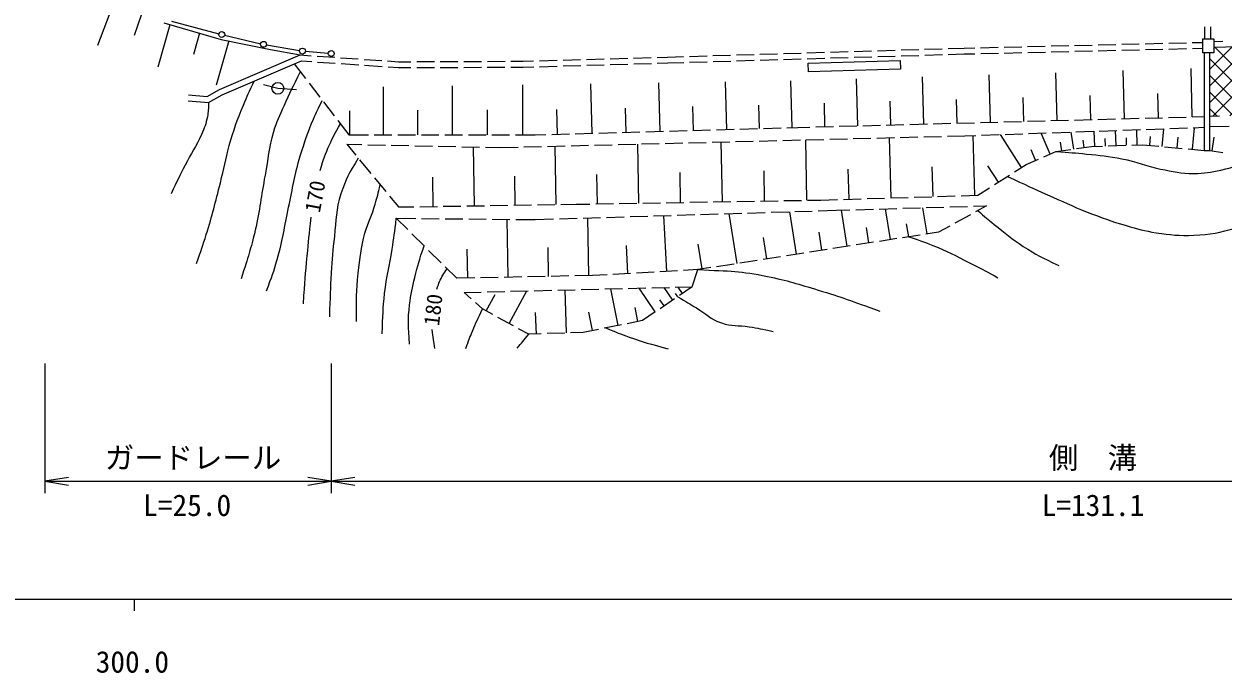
# Model space of a CAD drawing. Units: millimetres, scale not verified. Extents: x 40000 to 680000, y 20000 to 380000.
# Drawn here: x 358630 to 460554, y 198715 to 253848 of the extents above; entities that cross this region are included whole.
import ezdxf
from ezdxf.enums import TextEntityAlignment as Align

# ---------------------------------------------------------------- set-up
doc = ezdxf.new("R2010")
doc.units = ezdxf.units.MM
doc.header["$LTSCALE"] = 1000
for name, color, linetype, lineweight in [('M-STR-HTXT', 7, 'Continuous', 13), ('M-STR-STRC', 7, 'Continuous', 25), ('M-TTL-BAND', 7, 'Continuous', 25), ('M-WORK', 1, 'Continuous', 13)]:
    doc.layers.add(name, color=color, linetype=linetype, lineweight=lineweight)
doc.styles.add('ＭＳ ゴシック', font='')
doc.styles.get('ＭＳ ゴシック').set_extended_font_data('MS Gothic')

# ---------------------------------------------------------------- blocks, each defined once
blk = doc.blocks.new('open_arrow')
at = {"color": 0, "linetype": 'Continuous', "lineweight": -2}
blk.add_lwpolyline([(7.5, 1.25), (0, 0), (7.5, -1.25)], dxfattribs=at)

msp = doc.modelspace()

# ---------------------------------------------------------------- hatches: boundary and pattern name
at = {"layer": 'M-WORK'}
h = msp.add_hatch(dxfattribs=at)
h.set_pattern_fill('USER', color=256, style=0, pattern_type=2)
h.set_pattern_definition([(45, (466938, 246212), (-707.11, 707.11), []), (135, (466938, 246212), (-707.11, -707.11), [])])
h.paths.add_polyline_path([(466938, 246212), (466849, 252091), (459776, 251871), (459776, 251412), (459425, 251412), (459428, 246015)])

# ---------------------------------------------------------------- linework, layer by layer
at = {"layer": 'M-STR-HTXT'}
for p, q in [((360401, 225000), (360401, 214000)), ((384751, 225000), (384751, 214000)), ((384751, 225000), (384751, 214000)), ((360401, 215000), (384751, 215000)), ((384751, 215000), (514213, 215000))]:
    msp.add_line(p, q, dxfattribs=at)
at = {"layer": 'M-STR-STRC'}
for p, q in [((371174, 254094), (375203, 253016)), ((375687, 252894), (378753, 252174)), ((379242, 252074), (382053, 251591)), ((382549, 251527), (384501, 251357))]:
    msp.add_line(p, q, dxfattribs=at)
for centre in [(375444, 252951), (378996, 252117), (382300, 251548), (384751, 251335)]:
    msp.add_circle(centre, 250, dxfattribs=at)
at = {"layer": 'M-TTL-BAND'}
for p, q in [((40000, 205000), (579000, 205000)), ((368000, 205000), (368000, 204000))]:
    msp.add_line(p, q, dxfattribs=at)
at = {"layer": 'M-WORK'}
for p, q in [((366169, 255461), (364876, 252024)), ((368590, 254599), (367990, 252864)), ((370515, 253933), (375394, 252542)), ((371027, 253787), (369996, 250172)), ((373558, 253065), (373042, 251258)), ((459007, 252596), (459009, 253619)), ((459507, 252595), (459509, 253618)), ((376047, 252409), (374965, 248638)), ((375394, 252542), (379573, 251689)), ((437182, 251761), (438542, 251801)), ((438542, 251801), (439444, 251823)), ((439944, 251835), (441443, 251871)), ((441943, 251883), (443443, 251919)), ((443943, 251931), (445442, 251967)), ((445942, 251979), (447442, 252015)), ((447942, 252027), (449441, 252063)), ((449941, 252074), (451441, 252110)), ((451940, 252122), (453440, 252158)), ((453940, 252170), (455439, 252206)), ((455939, 252218), (457439, 252254)), ((455952, 251718), (457452, 251754)), ((457939, 252266), (458841, 252288)), ((457951, 251766), (458853, 251788)), ((458841, 252596), (459776, 252596)), ((458841, 251412), (458841, 252596)), ((459776, 252596), (459776, 251412)), ((459776, 251871), (479837, 252493)), ((459776, 252371), (460552, 252396)), ((375247, 248273), (382120, 251221)), ((379573, 251689), (382120, 251221)), ((382120, 251221), (383055, 251157)), ((383554, 251122), (385051, 251018)), ((385549, 250984), (387046, 250880)), ((387545, 250846), (389041, 250742)), ((402451, 250723), (403950, 250767)), ((404450, 250782), (405949, 250826)), ((406449, 250840), (407949, 250884)), ((408448, 250899), (409948, 250943)), ((410448, 250958), (411947, 251002)), ((412447, 251016), (413333, 251042)), ((413333, 251042), (414692, 251083)), ((415192, 251098), (416692, 251143)), ((417191, 251158), (418691, 251204)), ((419190, 251219), (420690, 251264)), ((419205, 250719), (420704, 250764)), ((421190, 251279), (422689, 251324)), ((421204, 250779), (422703, 250824)), ((423189, 251339), (424688, 251384)), ((423203, 250839), (424702, 250884)), ((425188, 251399), (426687, 251444)), ((425202, 250899), (426701, 250945)), ((425284, 250515), (433117, 250755)), ((427187, 251459), (428686, 251505)), ((427201, 250960), (428700, 251005)), ((429186, 251520), (430685, 251565)), ((429200, 251020), (430699, 251065)), ((431185, 251580), (432684, 251625)), ((431199, 251080), (432698, 251125)), ((433117, 250755), (433139, 250014)), ((433184, 251640), (434683, 251685)), ((433198, 251140), (434698, 251185)), ((435183, 251700), (436682, 251745)), ((435197, 251201), (436697, 251246)), ((437196, 251261), (438555, 251302)), ((438555, 251302), (439457, 251323)), ((439957, 251335), (441456, 251371)), ((441956, 251383), (443456, 251419)), ((443955, 251431), (445455, 251467)), ((445955, 251479), (447454, 251515)), ((447954, 251527), (449454, 251563)), ((449954, 251575), (451453, 251611)), ((451953, 251623), (453453, 251658)), ((453953, 251670), (455452, 251706)), ((459776, 251412), (458841, 251412)), ((458938, 251412), (458944, 243110)), ((459429, 243110), (459425, 251412)), ((375468, 247824), (382206, 250714)), ((381606, 250457), (382553, 249227)), ((382206, 250714), (383090, 250653)), ((383589, 250618), (385085, 250515)), ((385584, 250480), (387081, 250377)), ((387579, 250342), (389076, 250238)), ((389540, 250707), (390475, 250643)), ((389575, 250204), (390459, 250143)), ((390459, 250143), (391516, 250147)), ((390475, 250643), (391520, 250647)), ((392016, 250148), (393516, 250154)), ((392020, 250648), (393520, 250654)), ((394016, 250156), (395516, 250162)), ((394020, 250656), (395520, 250662)), ((396016, 250163), (397516, 250169)), ((396020, 250664), (397520, 250669)), ((398016, 250171), (399516, 250177)), ((398020, 250671), (399520, 250677)), ((400016, 250179), (401073, 250183)), ((400020, 250679), (401065, 250683)), ((401065, 250683), (401951, 250709)), ((401073, 250183), (401963, 250209)), ((402463, 250223), (403962, 250267)), ((404462, 250282), (405961, 250326)), ((406461, 250341), (407960, 250384)), ((408460, 250399), (409959, 250443)), ((410459, 250458), (411958, 250502)), ((412458, 250516), (413348, 250542)), ((413348, 250542), (414707, 250583)), ((415206, 250598), (416706, 250644)), ((417206, 250659), (418705, 250704)), ((425307, 249775), (425284, 250515)), ((433139, 250014), (425307, 249775)), ((452185, 245803), (452077, 249889)), ((457942, 245956), (457833, 250068)), ((379002, 248703), (380210, 248383)), ((382858, 248831), (383773, 247642)), ((406923, 244563), (406802, 248776)), ((412704, 244729), (412586, 248858)), ((418372, 244891), (418256, 248939)), ((423928, 245050), (423814, 249018)), ((429510, 245199), (429404, 249187)), ((435127, 245349), (435020, 249361)), ((440778, 245499), (440671, 249536)), ((446464, 245651), (446356, 249712)), ((372618, 247829), (374199, 247687)), ((374199, 247687), (375247, 248273)), ((374308, 247175), (375468, 247824)), ((380210, 248383), (381790, 248277)), ((389196, 244430), (389198, 248524)), ((395049, 244427), (395051, 248608)), ((401025, 244425), (401026, 248693)), ((449325, 245727), (449270, 247770)), ((455064, 245880), (455009, 247935)), ((372573, 247331), (374308, 247175)), ((384077, 247246), (384992, 246057)), ((409813, 244646), (409754, 246711)), ((415538, 244810), (415480, 246834)), ((421150, 244970), (421093, 246955)), ((426719, 245125), (426666, 247119)), ((432318, 245274), (432265, 247280)), ((437952, 245424), (437899, 247442)), ((443621, 245575), (443567, 247606)), ((385297, 245661), (386244, 244431)), ((386330, 244431), (386331, 246478)), ((392123, 244428), (392123, 246519)), ((398037, 244426), (398038, 246560)), ((403974, 244479), (403913, 246585)), ((445924, 245636), (447424, 245676)), ((447924, 245689), (449423, 245729)), ((449923, 245743), (451422, 245783)), ((451922, 245796), (453422, 245836)), ((453922, 245849), (455421, 245889)), ((455921, 245902), (457420, 245942)), ((457920, 245956), (458942, 245983)), ((459428, 246015), (460241, 246036)), ((407493, 244579), (408993, 244622)), ((409492, 244637), (410992, 244680)), ((411492, 244694), (412991, 244737)), ((413491, 244751), (414990, 244794)), ((415490, 244808), (416989, 244851)), ((417489, 244866), (418989, 244908)), ((419488, 244923), (420988, 244966)), ((421488, 244980), (422987, 245023)), ((423487, 245037), (424410, 245064)), ((424410, 245064), (425432, 245091)), ((425931, 245104), (427431, 245144)), ((427931, 245157), (429430, 245197)), ((429930, 245211), (431429, 245250)), ((431929, 245264), (433429, 245304)), ((433929, 245317), (435428, 245357)), ((435928, 245370), (437427, 245410)), ((437927, 245423), (439427, 245463)), ((439926, 245477), (441426, 245517)), ((441926, 245530), (443425, 245570)), ((443925, 245583), (445425, 245623)), ((446031, 244613), (447530, 244666)), ((447860, 243224), (447655, 244671)), ((448030, 244684), (449529, 244737)), ((449655, 243448), (449608, 244740)), ((450028, 244755), (451528, 244808)), ((451461, 243514), (451414, 244804)), ((452027, 244826), (453526, 244879)), ((453265, 243580), (453218, 244868)), ((454026, 244896), (455525, 244949)), ((455374, 243443), (455515, 244949)), ((456025, 244967), (457524, 245020)), ((457948, 243203), (458120, 245041)), ((458023, 245038), (458942, 245070)), ((461067, 245142), (459428, 245104)), ((386067, 243632), (387352, 243604)), ((386067, 243632), (386833, 242703)), ((386244, 244431), (387908, 244430)), ((388408, 244430), (389908, 244429)), ((390408, 244429), (391908, 244429)), ((392408, 244428), (393908, 244428)), ((394408, 244427), (395908, 244427)), ((396408, 244427), (397908, 244426)), ((398408, 244426), (399908, 244425)), ((400408, 244425), (402072, 244424)), ((402072, 244424), (402995, 244451)), ((403495, 244465), (404994, 244508)), ((405494, 244522), (406994, 244565)), ((409129, 243605), (410628, 243643)), ((410887, 238627), (410800, 243647)), ((411128, 243655), (412627, 243693)), ((413127, 243706), (414627, 243744)), ((415127, 243757), (416626, 243795)), ((417126, 243807), (418626, 243845)), ((417995, 238750), (417907, 243827)), ((419125, 243858), (420625, 243896)), ((421125, 243908), (422624, 243946)), ((423124, 243959), (424624, 243997)), ((425184, 238874), (425095, 244009)), ((425123, 244010), (426623, 244048)), ((427123, 244060), (428622, 244098)), ((429122, 244111), (430622, 244149)), ((431122, 244161), (432621, 244199)), ((432345, 239074), (432191, 244188)), ((433121, 244212), (434620, 244250)), ((435120, 244263), (436620, 244300)), ((437120, 244313), (438616, 244351)), ((438616, 244351), (439535, 244383)), ((439469, 239287), (439316, 244376)), ((440035, 244401), (441534, 244454)), ((443420, 241662), (441637, 244458)), ((442033, 244472), (443533, 244525)), ((444032, 244543), (445531, 244596)), ((445872, 242803), (445105, 244581)), ((446847, 243081), (446745, 243804)), ((448756, 243351), (448665, 243991)), ((450558, 243481), (450535, 244126)), ((452363, 243547), (452339, 244191)), ((454320, 243542), (454391, 244295)), ((456661, 243323), (456747, 244242)), ((459626, 243080), (459803, 244241)), ((387852, 243593), (389352, 243561)), ((389852, 243551), (391351, 243519)), ((391851, 243508), (393351, 243476)), ((393851, 243465), (395350, 243433)), ((395850, 243422), (397350, 243390)), ((396912, 238401), (396835, 243401)), ((397850, 243379), (399135, 243352)), ((399135, 243352), (400631, 243390)), ((401131, 243402), (402631, 243440)), ((403131, 243453), (404630, 243491)), ((403858, 238508), (403781, 243470)), ((405130, 243504), (406629, 243542)), ((407129, 243554), (408629, 243592)), ((444628, 242267), (444244, 243155)), ((445316, 242564), (446352, 243011)), ((446352, 243011), (447610, 243189)), ((448105, 243259), (449362, 243437)), ((449362, 243437), (450298, 243471)), ((450798, 243489), (452297, 243544)), ((452796, 243562), (453732, 243597)), ((453732, 243597), (455093, 243470)), ((455591, 243423), (457084, 243284)), ((457582, 243237), (458944, 243110)), ((458944, 243110), (459429, 243110)), ((459429, 243110), (460536, 242941)), ((387151, 242317), (388105, 241160)), ((435907, 239180), (435830, 241725)), ((441463, 240415), (440572, 241812)), ((442817, 241278), (443821, 241918)), ((443821, 241918), (444857, 242365)), ((388423, 240774), (389377, 239616)), ((393413, 238347), (393374, 240847)), ((400385, 238455), (400347, 240935)), ((407372, 238566), (407329, 241076)), ((414441, 238688), (414397, 241227)), ((421589, 238812), (421545, 241379)), ((428764, 238966), (428688, 241524)), ((441131, 240203), (442396, 241009)), ((439705, 239294), (440709, 239934)), ((389695, 239230), (390460, 238302)), ((402269, 238484), (403768, 238507)), ((404268, 238515), (405578, 238535)), ((405578, 238535), (406730, 238555)), ((407230, 238564), (408729, 238589)), ((409229, 238598), (410729, 238624)), ((411229, 238633), (412729, 238659)), ((413229, 238667), (414728, 238693)), ((415228, 238702), (416728, 238728)), ((417228, 238736), (418728, 238762)), ((419228, 238771), (420728, 238797)), ((421228, 238806), (422727, 238831)), ((423227, 238840), (424727, 238866)), ((425227, 238875), (426378, 238895)), ((426378, 238895), (427794, 238937)), ((428294, 238952), (429793, 238997)), ((430293, 239012), (431792, 239057)), ((432292, 239072), (433791, 239117)), ((434291, 239132), (435790, 239177)), ((436290, 239192), (437790, 239237)), ((438289, 239252), (439705, 239294)), ((390460, 238302), (391770, 238322)), ((392270, 238330), (393770, 238353)), ((394270, 238361), (395769, 238384)), ((396269, 238391), (397769, 238415)), ((398269, 238422), (399769, 238445)), ((400269, 238453), (401769, 238476)), ((410148, 237482), (411648, 237528)), ((412147, 237543), (413647, 237589)), ((413283, 232834), (413021, 237570)), ((414146, 237605), (415646, 237651)), ((416145, 237666), (417645, 237712)), ((418144, 237727), (419644, 237773)), ((419249, 233499), (418588, 237741)), ((420144, 237788), (421643, 237834)), ((422143, 237850), (423642, 237896)), ((424305, 234287), (423742, 237899)), ((424142, 237911), (425641, 237957)), ((426141, 237972), (427710, 238020)), ((427710, 238020), (428836, 238055)), ((428610, 234958), (428131, 238033)), ((429336, 238070), (430836, 238115)), ((431335, 238130), (432835, 238176)), ((432275, 235529), (431867, 238146)), ((433334, 238191), (434834, 238236)), ((435394, 236015), (435047, 238243)), ((435333, 238251), (436833, 238297)), ((437333, 238312), (438832, 238357)), ((439077, 237649), (437762, 236927)), ((439332, 238373), (440458, 238407)), ((440458, 238407), (439516, 237889)), ((390280, 237341), (391931, 237326)), ((391251, 236377), (390280, 237341)), ((392431, 237322), (393931, 237308)), ((394431, 237304), (395931, 237290)), ((396431, 237286), (397931, 237272)), ((398431, 237268), (399931, 237254)), ((399801, 232335), (399699, 237256)), ((400431, 237249), (402082, 237235)), ((402082, 237235), (403651, 237283)), ((404151, 237298), (405650, 237344)), ((406150, 237359), (407649, 237405)), ((406653, 232477), (406552, 237372)), ((408149, 237421), (409648, 237467)), ((430443, 235244), (430239, 236552)), ((433834, 235772), (433661, 236886)), ((437324, 236686), (436382, 236169)), ((392671, 234969), (391606, 236025)), ((421777, 233893), (421496, 235699)), ((426458, 234623), (426218, 236160)), ((432821, 235614), (431339, 235383)), ((434797, 235922), (433315, 235691)), ((436382, 236169), (435291, 235999)), ((394091, 233560), (393026, 234616)), ((396356, 232263), (396305, 234724)), ((403227, 232406), (403176, 234853)), ((409969, 232650), (409837, 235018)), ((416280, 233037), (415949, 235157)), ((426893, 234690), (425411, 234459)), ((428869, 234998), (427387, 234767)), ((430845, 235306), (429363, 235075)), ((418988, 233459), (417506, 233228)), ((420964, 233767), (419482, 233536)), ((422940, 234075), (421458, 233844)), ((424917, 234382), (423435, 234152)), ((395417, 232244), (394446, 233208)), ((402941, 232400), (401442, 232369)), ((404941, 232442), (403441, 232410)), ((406966, 232484), (405441, 232452)), ((408199, 232552), (406966, 232484)), ((410196, 232663), (408698, 232580)), ((412193, 232774), (410695, 232691)), ((414190, 232885), (412692, 232802)), ((415922, 232981), (414689, 232912)), ((415438, 231525), (415922, 232981)), ((417012, 233151), (415922, 232981)), ((396942, 232276), (395417, 232244)), ((398942, 232317), (397442, 232286)), ((400942, 232359), (399442, 232327)), ((407996, 231340), (409496, 231378)), ((409996, 231390), (411495, 231427)), ((412292, 229388), (410917, 231413)), ((411995, 231439), (413495, 231476)), ((413783, 230401), (413060, 231466)), ((413995, 231489), (415438, 231525)), ((414610, 230963), (414249, 231495)), ((415438, 231525), (414354, 230788)), ((396057, 231045), (397500, 231081)), ((396650, 230513), (396057, 231045)), ((397923, 229477), (398685, 230861)), ((398000, 231093), (399499, 231130)), ((399860, 228409), (401385, 231177)), ((399999, 231143), (401498, 231180)), ((401998, 231192), (403498, 231229)), ((403998, 231242), (405497, 231279)), ((404745, 227599), (404619, 231257)), ((405997, 231291), (407497, 231328)), ((409134, 228237), (408516, 231353)), ((413038, 229894), (412676, 230427)), ((413940, 230507), (412699, 229665)), ((414197, 230682), (414016, 230948)), ((397615, 229646), (397022, 230179)), ((398478, 229171), (397615, 229646)), ((402185, 227511), (402122, 229340)), ((406953, 227804), (406643, 229362)), ((410814, 228571), (410576, 229771)), ((412286, 229384), (411202, 228647)), ((400230, 228205), (398916, 228929)), ((411202, 228647), (409910, 228391)), ((401531, 227488), (400668, 227964)), ((402600, 227525), (401531, 227488)), ((404599, 227594), (403099, 227543)), ((406167, 227648), (405098, 227611)), ((407458, 227905), (406167, 227648)), ((409420, 228294), (407949, 228002))]:
    msp.add_line(p, q, dxfattribs=at)
msp.add_circle((380210, 248383), 500, dxfattribs=at)
for points, knots in [([(382118, 249792), (381421, 248414), (381218, 248036), (380720, 246875), (380355, 246026), (380100, 245565), (379840, 244678), (379429, 243273), (379392, 242439), (379121, 241001), (378778, 239178), (378714, 238130), (378282, 236326), (377892, 234697), (377714, 234131), (377083, 232210)], [0, 0, 0, 0, 1, 1, 1, 2, 2, 2, 3, 3, 3, 4, 4, 4, 5, 5, 5, 5]), ([(373287, 233489), (373711, 234666), (373816, 234992), (374126, 235966), (374665, 237662), (374887, 238637), (375325, 240362), (375636, 241591), (375741, 242298), (376084, 243519), (376469, 244887), (376734, 245644), (377283, 246955), (377621, 247765), (377743, 248044), (378210, 249000)], [0, 0, 0, 0, 1, 1, 1, 2, 2, 2, 3, 3, 3, 4, 4, 4, 5, 5, 5, 5]), ([(374308, 247175), (374311, 246628), (374299, 246435), (374219, 245970), (374113, 245354), (373963, 245024), (373713, 244451), (373254, 243402), (372849, 242887), (372328, 241867), (371843, 240918), (371692, 240604), (371129, 239416)], [0, 0, 0, 0, 1, 1, 1, 2, 2, 2, 3, 3, 3, 4, 4, 4, 4]), ([(379241, 231171), (379720, 232412), (379842, 232789), (380160, 233848), (380670, 235546), (380734, 236554), (381119, 238284), (381498, 239988), (381611, 240970), (382118, 242640), (382494, 243877), (382719, 244571), (383237, 245757), (383514, 246390), (383611, 246612), (383990, 247359)], [0, 0, 0, 0, 1, 1, 1, 2, 2, 2, 3, 3, 3, 4, 4, 4, 5, 5, 5, 5]), ([(383797, 241414), (384130, 242440), (384225, 242753), (384596, 243572), (384921, 244290), (385058, 244540), (385529, 245360)], [0, 0, 0, 0, 1, 1, 1, 2, 2, 2, 2]), ([(446352, 243011), (447598, 242932), (447935, 242908), (448946, 242804), (450126, 242683), (450794, 242636), (451957, 242404), (453256, 242145), (453934, 241786), (455234, 241525), (456335, 241304), (456961, 241148), (458084, 241152), (458986, 241155), (459494, 241253), (460375, 241445), (461562, 241703), (462003, 241937), (463293, 242522)], [0, 0, 0, 0, 1, 1, 1, 2, 2, 2, 3, 3, 3, 4, 4, 4, 5, 5, 5, 6, 6, 6, 6]), ([(387042, 242449), (386262, 241172), (385978, 240680), (385573, 239434), (385127, 238067), (385178, 237225), (385013, 235797), (384875, 234596), (384836, 233918), (384756, 232711), (384659, 231257), (384649, 230778), (384596, 228982)], [0, 0, 0, 0, 1, 1, 1, 2, 2, 2, 3, 3, 3, 4, 4, 4, 4]), ([(442228, 240903), (443870, 240135), (444294, 239936), (445630, 239341), (446945, 238754), (447673, 238402), (449013, 237875), (450284, 237376), (451005, 237110), (452317, 236730), (453303, 236444), (453858, 236267), (454874, 236117), (456112, 235934), (456821, 235849), (458071, 235904), (459484, 235966), (460281, 236127), (461641, 236517), (463023, 236913), (463760, 237270), (465051, 237902), (466144, 238437), (466659, 238918), (467742, 239474), (468717, 239975), (469071, 240129), (470295, 240643)], [0, 0, 0, 0, 1, 1, 1, 2, 2, 2, 3, 3, 3, 4, 4, 4, 5, 5, 5, 6, 6, 6, 7, 7, 7, 8, 8, 8, 9, 9, 9, 9]), ([(386891, 228564), (386889, 230497), (386874, 231081), (387051, 232680), (387199, 234017), (387254, 234781), (387611, 236077), (387883, 237067), (388208, 237567), (388490, 238555), (388671, 239190), (388730, 239413), (388900, 240195)], [0, 0, 0, 0, 1, 1, 1, 2, 2, 2, 3, 3, 3, 4, 4, 4, 4]), ([(439703, 237992), (440364, 237420), (440547, 237271), (441101, 236823), (442042, 236061), (442563, 235618), (443578, 234958), (444699, 234230), (445152, 234022), (446589, 233333)], [0, 0, 0, 0, 1, 1, 1, 2, 2, 2, 3, 3, 3, 3]), ([(382376, 230083), (382520, 232048), (382554, 232558), (382704, 234141), (382827, 235433), (382871, 235847), (383051, 237445)], [0, 0, 0, 0, 1, 1, 1, 2, 2, 2, 2]), ([(389089, 227525), (389126, 229147), (389143, 229625), (389289, 230962), (389450, 232442), (389712, 233246), (389928, 234718), (390079, 235741), (390125, 236075), (390280, 237341)], [0, 0, 0, 0, 1, 1, 1, 2, 2, 2, 3, 3, 3, 3]), ([(433834, 235772), (434965, 235398), (435288, 235277), (436199, 234905), (437483, 234380), (438161, 233991), (439396, 233360), (440191, 232953), (440450, 232819), (441420, 232294)], [0, 0, 0, 0, 1, 1, 1, 2, 2, 2, 3, 3, 3, 3]), ([(391407, 226646), (391315, 228189), (391252, 228701), (391407, 230003), (391516, 230918), (391635, 231424), (391846, 232321), (392096, 233382), (392226, 233745), (392644, 234996)], [0, 0, 0, 0, 1, 1, 1, 2, 2, 2, 3, 3, 3, 3]), ([(393725, 231322), (393928, 231886), (393976, 232086), (394244, 232521), (394375, 232733), (394427, 232816), (394609, 233046)], [0, 0, 0, 0, 1, 1, 1, 2, 2, 2, 2]), ([(415922, 232981), (418669, 232859), (419554, 232861), (421826, 232405), (423538, 232062), (424470, 231746), (426142, 231246), (428213, 230627), (428898, 230361), (431377, 229448)], [0, 0, 0, 0, 1, 1, 1, 2, 2, 2, 3, 3, 3, 3]), ([(414197, 230682), (414974, 230218), (415170, 230101), (415792, 229728), (416621, 229230), (416996, 228762), (417910, 228449), (418789, 228148), (419351, 228284), (420268, 228129), (421068, 227994), (421334, 227939), (422306, 227730)], [0, 0, 0, 0, 1, 1, 1, 2, 2, 2, 3, 3, 3, 4, 4, 4, 4]), ([(396184, 226291), (396442, 227001), (396517, 227195), (396753, 227765), (397062, 228512), (397185, 228755), (397615, 229646)], [0, 0, 0, 0, 1, 1, 1, 2, 2, 2, 2]), ([(393565, 226287), (393505, 226655), (393490, 226749), (393445, 227046), (393395, 227373), (393381, 227478), (393325, 227885)], [0, 0, 0, 0, 1, 1, 1, 2, 2, 2, 2]), ([(400554, 226309), (400788, 226583), (400848, 226654), (401033, 226877), (401230, 227114), (401291, 227191), (401531, 227488)], [0, 0, 0, 0, 1, 1, 1, 2, 2, 2, 2]), ([(408076, 228027), (409019, 227634), (409288, 227534), (410078, 227250), (411351, 226793), (411805, 226687), (413394, 226251)], [0, 0, 0, 0, 1, 1, 1, 2, 2, 2, 2])]:
    msp.add_open_spline(points, degree=3, knots=knots, dxfattribs=at)

# ---------------------------------------------------------------- block references
at = {"layer": 'M-STR-HTXT', "xscale": 267, "yscale": 267}
for p in [(360401, 215000), (384751, 215000)]:
    msp.add_blockref('open_arrow', p, dxfattribs=at)
at = {"layer": 'M-STR-HTXT', "xscale": 267, "yscale": 267, "rotation": 180}
msp.add_blockref('open_arrow', (384751, 215000), dxfattribs=at)

# ---------------------------------------------------------------- texts
at = {"layer": 'M-STR-HTXT', "style": 'ＭＳ ゴシック'}
for s, p in [('ガードレール', (373000, 217000)), ('側\u3000溝', (449500, 217000))]:
    msp.add_text(s, height=1833, dxfattribs=at).set_placement(p, align=Align.MIDDLE_CENTER)
for s, p in [('L=25.0', (372500, 211500)), ('L=131.1', (449500, 211500))]:
    msp.add_text(s, height=1833, dxfattribs=at).set_placement(p, align=Align.BOTTOM_CENTER)
at = {"layer": 'M-TTL-BAND', "style": 'ＭＳ ゴシック'}
msp.add_text('300.0', height=1833, dxfattribs=at).set_placement((367844, 198195), align=Align.BOTTOM_CENTER)
at = {"layer": 'M-WORK', "style": 'ＭＳ ゴシック'}
for s, rotation, p in [('170', 79.357, (383373, 239202)), ('180', 83.367, (393410, 229572))]:
    msp.add_text(s, height=1320, rotation=rotation, dxfattribs=at).set_placement(p, align=Align.MIDDLE_CENTER)

doc.saveas('drawing.dxf')
